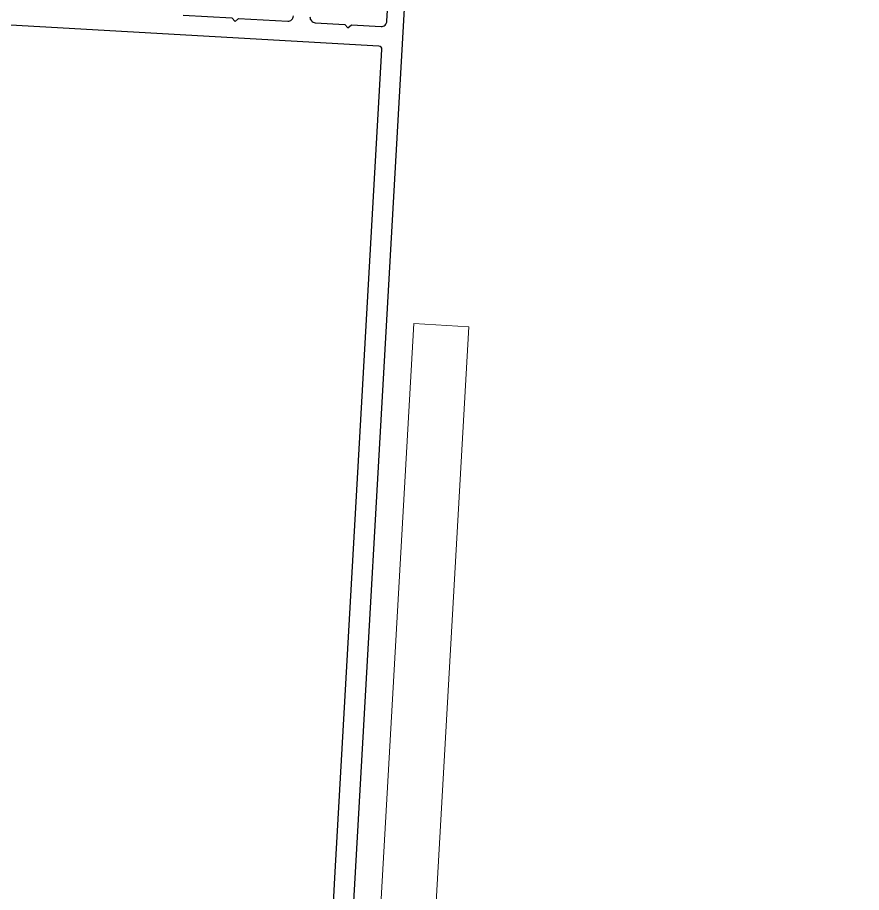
# Model space of a CAD drawing. Header units: millimetres. Extents: x 62878 to 70819, y -67946 to -61850.
# Drawn here: x 66239.98 to 66247.65, y -61875.52 to -61867.57 of the extents above; entities that cross this region are included whole.
import ezdxf

# ---------------------------------------------------------------- set-up
doc = ezdxf.new("R2010")
doc.units = ezdxf.units.MM
doc.layers.add('Dog_dos_yeni', color=63, linetype='Continuous', lineweight=5)
doc.layers.add('DOGRAMA', color=171, linetype='Continuous', lineweight=0)

msp = doc.modelspace()

# ---------------------------------------------------------------- linework, layer by layer
at = {"layer": 'Dog_dos_yeni'}
for points in [[(66247.6237845773, -61900.62865202386), (66230.65110206237, -61899.66529941493), (66230.67943596267, -61899.16610287038), (66235.9209996805, -61899.46360882312), (66237.59269979599, -61870.01101269436), (66238.09189634054, -61870.03934659464), (66236.420196225, -61899.4919427234), (66241.91135821518, -61899.80361562628), (66243.58305833058, -61870.35101949752), (66244.08225487522, -61870.37935339777), (66242.4105547597, -61899.83194952655), (66247.65211847753, -61900.12945547928), (66247.6237845773, -61900.62865202386)], [(66247.62378457724, -61900.62865202402), (66230.65110206237, -61899.66529941512), (66230.67943596267, -61899.16610287056), (66235.92099968047, -61899.46360882331), (66237.59269979599, -61870.01101269455), (66238.09189634054, -61870.03934659481), (66236.420196225, -61899.49194272357), (66241.91135821518, -61899.80361562647), (66243.58305833061, -61870.3510194977), (66244.08225487516, -61870.37935339796), (66242.41055475967, -61899.83194952674), (66247.65211847753, -61900.12945547949), (66247.62378457724, -61900.62865202402)]]:
    msp.add_lwpolyline(points, close=True, dxfattribs=at)
at = {"layer": 'DOGRAMA', "lineweight": -2, "ltscale": 0.5}
for points in [[(66243.507430206, -61867.27178576382), (66242.91015158845, -61877.79484892305, -0.4142135623729288)], [(66242.63952902809, -61867.56307178368, 0.4142135623730951), (66242.6866152925, -61867.61582482816), (66242.95618142653, -61867.63112513428), (66242.98443318522, -61867.66277696098), (66243.01608501191, -61867.63452520232), (66243.28565114591, -61867.64982550846, 0.4142135623730951), (66243.33840419044, -61867.60273924403), (66243.35257114055, -61867.35314097178)], [(66241.48854358555, -61867.54782346752), (66241.93097246894, -61867.5729352917), (66241.95922422764, -61867.6045871184), (66241.99087605427, -61867.57633535973), (66242.43701702022, -61867.60165787801, 0.4142135623730951), (66242.48977006468, -61867.55457161358)]]:
    msp.add_lwpolyline(points, format="xyb", dxfattribs=at)
msp.add_lwpolyline([(66238.23389962017, -61875.12556671065), (66238.21406589, -61875.47500429182), (66238.10809710302, -61877.34199936847, 0.4142135623730953), (66238.13634886165, -61877.37365119516), (66242.70898920982, -61877.63318972157, 0.4142135623730951), (66242.74064103648, -61877.60493796293), (66242.84660982351, -61875.73794288629), (66242.86644355365, -61875.38850530508), (66243.29371876968, -61867.86062141319, 0.4142135623730951), (66243.26546701096, -61867.82896958651), (66238.69282666282, -61867.56943106011, 0.4142135623722071), (66238.66117483615, -61867.59768281876)], format="xyb", close=True, dxfattribs=at)

doc.saveas('drawing.dxf')
